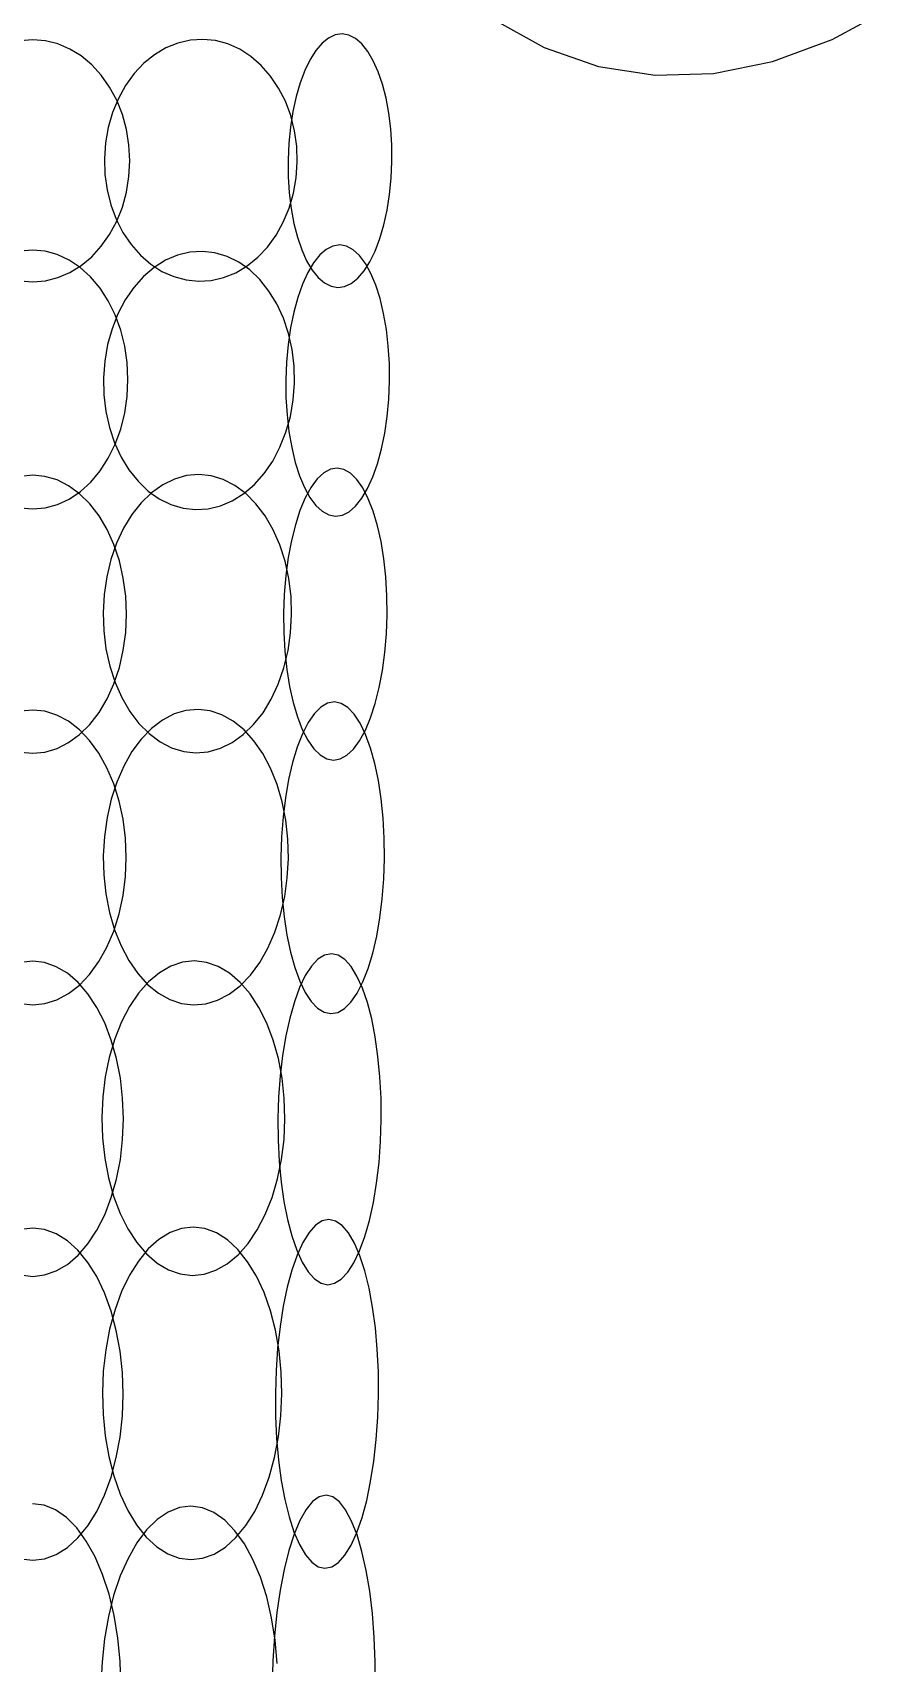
# Model space of a CAD drawing. Extents: x -1 to 217, y -22 to 302.
# Drawn here: x 73.95 to 91, y 126.17 to 158.52 of the extents above; entities that cross this region are included whole.
import ezdxf

# ---------------------------------------------------------------- set-up
doc = ezdxf.new("R2010")
doc.units = 0

msp = doc.modelspace()

# ---------------------------------------------------------------- linework, layer by layer
at = {"layer": 'ELLIPSES'}
for p, q in [((89.82, 158.381), (90.996, 159.016)), ((83.079, 158.796), (84.104, 158.223)), ((73.956, 158.377), (73.705, 158.357)), ((74.208, 158.357), (73.956, 158.377)), ((74.454, 158.295), (74.208, 158.357)), ((74.693, 158.194), (74.454, 158.295)), ((76.599, 158.215), (76.372, 158.081)), ((76.838, 158.312), (76.599, 158.215)), ((77.085, 158.369), (76.838, 158.312)), ((77.335, 158.385), (77.085, 158.369)), ((77.584, 158.36), (77.335, 158.385)), ((77.829, 158.294), (77.584, 158.36)), ((78.064, 158.189), (77.829, 158.294)), ((79.699, 158.308), (79.575, 158.165)), ((79.828, 158.412), (79.699, 158.308)), ((79.961, 158.474), (79.828, 158.412)), ((80.096, 158.493), (79.961, 158.474)), ((80.23, 158.469), (80.096, 158.493)), ((80.361, 158.403), (80.23, 158.469)), ((80.487, 158.295), (80.361, 158.403)), ((80.606, 158.147), (80.487, 158.295)), ((84.104, 158.223), (85.184, 157.848)), ((88.638, 157.944), (89.82, 158.381)), ((74.919, 158.056), (74.693, 158.194)), ((75.128, 157.881), (74.919, 158.056)), ((76.161, 157.91), (75.969, 157.706)), ((76.372, 158.081), (76.161, 157.91)), ((78.286, 158.046), (78.064, 158.189)), ((78.491, 157.868), (78.286, 158.046)), ((79.46, 157.984), (79.355, 157.769)), ((79.575, 158.165), (79.46, 157.984)), ((80.715, 157.962), (80.606, 158.147)), ((80.812, 157.744), (80.715, 157.962)), ((87.463, 157.708), (88.638, 157.944)), ((75.317, 157.674), (75.128, 157.881)), ((75.483, 157.438), (75.317, 157.674)), ((75.969, 157.706), (75.8, 157.473)), ((78.675, 157.658), (78.491, 157.868)), ((78.836, 157.419), (78.675, 157.658)), ((79.355, 157.769), (79.262, 157.523)), ((80.897, 157.495), (80.812, 157.744)), ((85.184, 157.848), (86.308, 157.676)), ((86.308, 157.676), (87.463, 157.708)), ((75.623, 157.177), (75.483, 157.438)), ((75.8, 157.473), (75.656, 157.215)), ((78.971, 157.156), (78.836, 157.419)), ((79.182, 157.25), (79.118, 156.956)), ((79.262, 157.523), (79.182, 157.25)), ((80.967, 157.22), (80.897, 157.495)), ((75.54, 156.936), (75.454, 156.64)), ((75.656, 157.215), (75.54, 156.936)), ((75.735, 156.896), (75.623, 157.177)), ((79.076, 156.872), (78.971, 157.156)), ((79.118, 156.956), (79.069, 156.645)), ((81.022, 156.924), (80.967, 157.22)), ((81.06, 156.611), (81.022, 156.924)), ((75.454, 156.64), (75.4, 156.333)), ((75.816, 156.598), (75.735, 156.896)), ((75.865, 156.29), (75.816, 156.598)), ((79.069, 156.645), (79.037, 156.323)), ((79.151, 156.574), (79.076, 156.872)), ((81.08, 156.288), (81.06, 156.611)), ((75.4, 156.333), (75.378, 156.02)), ((75.881, 155.977), (75.865, 156.29)), ((79.037, 156.323), (79.023, 155.995)), ((79.195, 156.265), (79.151, 156.574)), ((81.084, 155.96), (81.08, 156.288)), ((75.378, 156.02), (75.389, 155.707)), ((75.865, 155.664), (75.881, 155.977)), ((79.023, 155.995), (79.026, 155.666)), ((79.183, 155.639), (79.205, 155.952)), ((79.205, 155.952), (79.195, 156.265)), ((81.069, 155.632), (81.084, 155.96)), ((75.389, 155.707), (75.432, 155.398)), ((75.816, 155.356), (75.865, 155.664)), ((79.026, 155.666), (79.047, 155.343)), ((79.129, 155.332), (79.183, 155.639)), ((81.037, 155.309), (81.069, 155.632)), ((75.432, 155.398), (75.507, 155.1)), ((75.735, 155.059), (75.816, 155.356)), ((79.043, 155.036), (79.129, 155.332)), ((79.047, 155.343), (79.085, 155.031)), ((80.989, 154.998), (81.037, 155.309)), ((75.507, 155.1), (75.613, 154.816)), ((75.623, 154.777), (75.735, 155.059)), ((78.927, 154.757), (79.043, 155.036)), ((79.085, 155.031), (79.139, 154.735)), ((80.924, 154.704), (80.989, 154.998)), ((75.483, 154.516), (75.623, 154.777)), ((75.613, 154.816), (75.747, 154.553)), ((78.784, 154.498), (78.927, 154.757)), ((79.139, 154.735), (79.21, 154.46)), ((80.845, 154.432), (80.924, 154.704)), ((75.317, 154.28), (75.483, 154.516)), ((75.747, 154.553), (75.908, 154.314)), ((78.614, 154.265), (78.784, 154.498)), ((79.21, 154.46), (79.294, 154.211)), ((80.751, 154.186), (80.845, 154.432)), ((73.954, 154.203), (73.707, 154.181)), ((74.201, 154.181), (73.954, 154.203)), ((74.444, 154.116), (74.201, 154.181)), ((74.678, 154.008), (74.444, 154.116)), ((74.9, 153.859), (74.678, 154.008)), ((74.919, 153.899), (75.128, 154.073)), ((75.128, 154.073), (75.317, 154.28)), ((75.908, 154.314), (76.093, 154.104)), ((76.093, 154.104), (76.298, 153.926)), ((76.831, 154.105), (76.593, 154.003)), ((77.076, 154.164), (76.831, 154.105)), ((77.324, 154.179), (77.076, 154.164)), ((77.571, 154.15), (77.324, 154.179)), ((77.812, 154.078), (77.571, 154.15)), ((78.044, 153.964), (77.812, 154.078)), ((78.211, 153.891), (78.423, 154.062)), ((78.423, 154.062), (78.614, 154.265)), ((79.294, 154.211), (79.392, 153.992)), ((79.653, 154.108), (79.53, 153.954)), ((79.782, 154.219), (79.653, 154.108)), ((79.915, 154.285), (79.782, 154.219)), ((80.05, 154.306), (79.915, 154.285)), ((80.184, 154.281), (80.05, 154.306)), ((80.315, 154.21), (80.184, 154.281)), ((80.441, 154.095), (80.315, 154.21)), ((80.559, 153.938), (80.441, 154.095)), ((80.646, 153.971), (80.751, 154.186)), ((74.454, 153.659), (74.693, 153.76)), ((74.693, 153.76), (74.919, 153.899)), ((75.106, 153.673), (74.9, 153.859)), ((76.155, 153.681), (75.963, 153.465)), ((76.367, 153.861), (76.155, 153.681)), ((76.298, 153.926), (76.52, 153.783)), ((76.593, 154.003), (76.367, 153.861)), ((76.52, 153.783), (76.755, 153.678)), ((77.745, 153.66), (77.984, 153.756)), ((77.984, 153.756), (78.211, 153.891)), ((78.263, 153.81), (78.044, 153.964)), ((78.464, 153.619), (78.263, 153.81)), ((79.415, 153.76), (79.31, 153.53)), ((79.392, 153.992), (79.501, 153.808)), ((79.53, 153.954), (79.415, 153.76)), ((79.501, 153.808), (79.619, 153.66)), ((80.408, 153.646), (80.531, 153.79)), ((80.531, 153.79), (80.646, 153.971)), ((80.668, 153.741), (80.559, 153.938)), ((80.765, 153.507), (80.668, 153.741)), ((73.705, 153.598), (73.956, 153.577)), ((73.956, 153.577), (74.208, 153.598)), ((74.208, 153.598), (74.454, 153.659)), ((75.292, 153.452), (75.106, 153.673)), ((75.455, 153.199), (75.292, 153.452)), ((75.963, 153.465), (75.793, 153.217)), ((76.755, 153.678), (76.999, 153.612)), ((76.999, 153.612), (77.249, 153.587)), ((77.249, 153.587), (77.499, 153.603)), ((77.499, 153.603), (77.745, 153.66)), ((78.644, 153.393), (78.464, 153.619)), ((78.801, 153.137), (78.644, 153.393)), ((79.31, 153.53), (79.217, 153.267)), ((79.619, 153.66), (79.745, 153.552)), ((79.745, 153.552), (79.876, 153.486)), ((79.876, 153.486), (80.01, 153.462)), ((80.01, 153.462), (80.145, 153.481)), ((80.145, 153.481), (80.278, 153.543)), ((80.278, 153.543), (80.408, 153.646)), ((80.85, 153.241), (80.765, 153.507)), ((75.592, 152.92), (75.455, 153.199)), ((75.793, 153.217), (75.647, 152.942)), ((78.932, 152.854), (78.801, 153.137)), ((79.217, 153.267), (79.138, 152.975)), ((80.92, 152.948), (80.85, 153.241)), ((75.647, 152.942), (75.53, 152.645)), ((75.702, 152.619), (75.592, 152.92)), ((79.033, 152.551), (78.932, 152.854)), ((79.138, 152.975), (79.073, 152.661)), ((80.975, 152.631), (80.92, 152.948)), ((75.53, 152.645), (75.442, 152.33)), ((75.781, 152.301), (75.702, 152.619)), ((79.073, 152.661), (79.025, 152.329)), ((79.104, 152.232), (79.033, 152.551)), ((81.013, 152.297), (80.975, 152.631)), ((75.442, 152.33), (75.384, 152.003)), ((75.83, 151.972), (75.781, 152.301)), ((79.025, 152.329), (78.993, 151.984)), ((79.144, 151.902), (79.104, 152.232)), ((81.034, 151.952), (81.013, 152.297)), ((75.384, 152.003), (75.359, 151.669)), ((75.846, 151.637), (75.83, 151.972)), ((78.993, 151.984), (78.979, 151.633)), ((79.151, 151.567), (79.144, 151.902)), ((81.037, 151.601), (81.034, 151.952)), ((75.359, 151.669), (75.366, 151.334)), ((75.83, 151.302), (75.846, 151.637)), ((78.979, 151.633), (78.982, 151.282)), ((79.126, 151.233), (79.151, 151.567)), ((81.023, 151.25), (81.037, 151.601)), ((75.366, 151.334), (75.406, 151.004)), ((75.782, 150.973), (75.83, 151.302)), ((78.982, 151.282), (79.003, 150.937)), ((79.069, 150.906), (79.126, 151.233)), ((80.991, 150.905), (81.023, 151.25)), ((75.406, 151.004), (75.477, 150.685)), ((75.702, 150.655), (75.782, 150.973)), ((78.981, 150.591), (79.069, 150.906)), ((79.003, 150.937), (79.041, 150.603)), ((80.943, 150.573), (80.991, 150.905)), ((75.477, 150.685), (75.579, 150.381)), ((75.593, 150.354), (75.702, 150.655)), ((78.863, 150.293), (78.981, 150.591)), ((79.041, 150.603), (79.096, 150.286)), ((80.878, 150.259), (80.943, 150.573)), ((75.456, 150.075), (75.593, 150.354)), ((75.579, 150.381), (75.709, 150.099)), ((78.718, 150.019), (78.863, 150.293)), ((79.096, 150.286), (79.166, 149.993)), ((80.799, 149.967), (80.878, 150.259)), ((75.107, 149.601), (75.293, 149.822)), ((75.293, 149.822), (75.456, 150.075)), ((75.709, 150.099), (75.866, 149.843)), ((75.866, 149.843), (76.046, 149.617)), ((78.547, 149.771), (78.718, 150.019)), ((79.166, 149.993), (79.251, 149.727)), ((79.863, 149.856), (79.731, 149.784)), ((79.998, 149.879), (79.863, 149.856)), ((80.131, 149.853), (79.998, 149.879)), ((80.262, 149.777), (80.131, 149.853)), ((80.706, 149.704), (80.799, 149.967)), ((73.956, 149.74), (73.713, 149.716)), ((74.199, 149.716), (73.956, 149.74)), ((74.438, 149.646), (74.199, 149.716)), ((74.668, 149.53), (74.438, 149.646)), ((74.887, 149.37), (74.668, 149.53)), ((74.901, 149.414), (75.107, 149.601)), ((76.046, 149.617), (76.248, 149.425)), ((76.535, 149.549), (76.314, 149.392)), ((76.768, 149.663), (76.535, 149.549)), ((77.008, 149.731), (76.768, 149.663)), ((77.253, 149.752), (77.008, 149.731)), ((77.496, 149.726), (77.253, 149.752)), ((77.736, 149.653), (77.496, 149.726)), ((77.966, 149.535), (77.736, 149.653)), ((78.184, 149.373), (77.966, 149.535)), ((78.144, 149.375), (78.355, 149.555)), ((78.355, 149.555), (78.547, 149.771)), ((79.251, 149.727), (79.348, 149.493)), ((79.348, 149.493), (79.457, 149.296)), ((79.479, 149.498), (79.365, 149.289)), ((79.602, 149.664), (79.479, 149.498)), ((79.731, 149.784), (79.602, 149.664)), ((80.388, 149.654), (80.262, 149.777)), ((80.506, 149.485), (80.388, 149.654)), ((80.615, 149.273), (80.506, 149.485)), ((80.601, 149.474), (80.706, 149.704)), ((74.203, 149.092), (74.445, 149.158)), ((74.445, 149.158), (74.679, 149.266)), ((74.679, 149.266), (74.901, 149.414)), ((75.089, 149.17), (74.887, 149.37)), ((75.272, 148.932), (75.089, 149.17)), ((76.108, 149.193), (75.922, 148.957)), ((76.314, 149.392), (76.108, 149.193)), ((76.248, 149.425), (76.466, 149.271)), ((76.466, 149.271), (76.698, 149.157)), ((76.698, 149.157), (76.94, 149.085)), ((77.68, 149.131), (77.917, 149.232)), ((77.917, 149.232), (78.144, 149.375)), ((78.385, 149.17), (78.184, 149.373)), ((78.567, 148.93), (78.385, 149.17)), ((79.365, 149.289), (79.26, 149.04)), ((79.457, 149.296), (79.575, 149.139)), ((80.363, 149.126), (80.486, 149.28)), ((80.486, 149.28), (80.601, 149.474)), ((80.713, 149.022), (80.615, 149.273)), ((73.709, 149.092), (73.956, 149.07)), ((73.956, 149.07), (74.203, 149.092)), ((75.433, 148.661), (75.272, 148.932)), ((75.922, 148.957), (75.758, 148.687)), ((76.94, 149.085), (77.187, 149.057)), ((77.187, 149.057), (77.435, 149.072)), ((77.435, 149.072), (77.68, 149.131)), ((78.725, 148.657), (78.567, 148.93)), ((79.26, 149.04), (79.168, 148.757)), ((79.575, 149.139), (79.701, 149.024)), ((79.701, 149.024), (79.832, 148.953)), ((79.832, 148.953), (79.966, 148.928)), ((79.966, 148.928), (80.101, 148.949)), ((80.101, 148.949), (80.234, 149.015)), ((80.234, 149.015), (80.363, 149.126)), ((80.798, 148.736), (80.713, 149.022)), ((75.568, 148.361), (75.433, 148.661)), ((75.758, 148.687), (75.619, 148.389)), ((78.858, 148.355), (78.725, 148.657)), ((79.168, 148.757), (79.09, 148.443)), ((80.869, 148.42), (80.798, 148.736)), ((75.619, 148.389), (75.507, 148.066)), ((75.676, 148.037), (75.568, 148.361)), ((78.963, 148.03), (78.858, 148.355)), ((79.09, 148.443), (79.026, 148.104)), ((80.924, 148.079), (80.869, 148.42)), ((75.507, 148.066), (75.425, 147.725)), ((75.754, 147.695), (75.676, 148.037)), ((79.038, 147.688), (78.963, 148.03)), ((79.026, 148.104), (78.978, 147.746)), ((80.963, 147.72), (80.924, 148.079)), ((75.425, 147.725), (75.374, 147.371)), ((75.801, 147.341), (75.754, 147.695)), ((78.978, 147.746), (78.947, 147.374)), ((79.082, 147.333), (79.038, 147.688)), ((80.984, 147.348), (80.963, 147.72)), ((75.374, 147.371), (75.354, 147.011)), ((75.817, 146.981), (75.801, 147.341)), ((78.947, 147.374), (78.933, 146.997)), ((79.094, 146.972), (79.082, 147.333)), ((80.988, 146.97), (80.984, 147.348)), ((75.354, 147.011), (75.366, 146.651)), ((75.801, 146.621), (75.817, 146.981)), ((78.933, 146.997), (78.937, 146.618)), ((79.075, 146.612), (79.094, 146.972)), ((80.974, 146.592), (80.988, 146.97)), ((75.366, 146.651), (75.41, 146.296)), ((75.754, 146.267), (75.801, 146.621)), ((78.937, 146.618), (78.959, 146.247)), ((79.023, 146.259), (79.075, 146.612)), ((80.944, 146.221), (80.974, 146.592)), ((75.41, 146.296), (75.485, 145.953)), ((75.676, 145.926), (75.754, 146.267)), ((78.941, 145.918), (79.023, 146.259)), ((78.959, 146.247), (78.998, 145.887)), ((75.485, 145.953), (75.59, 145.628)), ((75.568, 145.602), (75.676, 145.926)), ((78.829, 145.595), (78.941, 145.918)), ((80.896, 145.863), (80.944, 146.221)), ((75.433, 145.302), (75.568, 145.602)), ((75.59, 145.628), (75.723, 145.327)), ((78.69, 145.296), (78.829, 145.595)), ((78.998, 145.887), (79.053, 145.547)), ((80.832, 145.524), (80.896, 145.863)), ((75.272, 145.031), (75.433, 145.302)), ((75.723, 145.327), (75.881, 145.053)), ((78.526, 145.026), (78.69, 145.296)), ((79.053, 145.547), (79.123, 145.231)), ((80.753, 145.21), (80.832, 145.524)), ((73.956, 145.08), (73.714, 145.055)), ((74.199, 145.055), (73.956, 145.08)), ((74.437, 144.98), (74.199, 145.055)), ((74.667, 144.857), (74.437, 144.98)), ((75.089, 144.793), (75.272, 145.031)), ((75.881, 145.053), (76.063, 144.813)), ((76.76, 145.001), (76.531, 144.881)), ((76.997, 145.072), (76.76, 145.001)), ((77.237, 145.093), (76.997, 145.072)), ((77.476, 145.065), (77.237, 145.093)), ((77.711, 144.986), (77.476, 145.065)), ((77.937, 144.86), (77.711, 144.986)), ((78.34, 144.79), (78.526, 145.026)), ((79.123, 145.231), (79.208, 144.945)), ((79.208, 144.945), (79.306, 144.694)), ((79.546, 145.009), (79.424, 144.831)), ((79.675, 145.137), (79.546, 145.009)), ((79.808, 145.215), (79.675, 145.137)), ((79.942, 145.24), (79.808, 145.215)), ((80.076, 145.212), (79.942, 145.24)), ((80.207, 145.131), (80.076, 145.212)), ((80.333, 145), (80.207, 145.131)), ((80.452, 144.82), (80.333, 145)), ((80.661, 144.927), (80.753, 145.21)), ((74.884, 144.688), (74.667, 144.857)), ((75.086, 144.475), (74.884, 144.688)), ((74.887, 144.592), (75.089, 144.793)), ((76.063, 144.813), (76.264, 144.611)), ((76.313, 144.714), (76.11, 144.504)), ((76.531, 144.881), (76.313, 144.714)), ((78.149, 144.687), (77.937, 144.86)), ((78.134, 144.591), (78.34, 144.79)), ((78.346, 144.471), (78.149, 144.687)), ((79.306, 144.694), (79.415, 144.482)), ((79.424, 144.831), (79.309, 144.608)), ((80.442, 144.469), (80.557, 144.678)), ((80.562, 144.594), (80.452, 144.82)), ((80.557, 144.678), (80.661, 144.927)), ((74.199, 144.246), (74.438, 144.317)), ((74.438, 144.317), (74.668, 144.433)), ((74.668, 144.433), (74.887, 144.592)), ((75.269, 144.223), (75.086, 144.475)), ((76.11, 144.504), (75.926, 144.254)), ((76.264, 144.611), (76.482, 144.449)), ((76.482, 144.449), (76.712, 144.33)), ((76.712, 144.33), (76.952, 144.257)), ((77.44, 144.252), (77.681, 144.32)), ((77.681, 144.32), (77.913, 144.434)), ((77.913, 144.434), (78.134, 144.591)), ((78.523, 144.215), (78.346, 144.471)), ((79.205, 144.342), (79.113, 144.039)), ((79.309, 144.608), (79.205, 144.342)), ((79.415, 144.482), (79.534, 144.313)), ((79.534, 144.313), (79.659, 144.19)), ((80.191, 144.183), (80.32, 144.303)), ((80.32, 144.303), (80.442, 144.469)), ((80.66, 144.326), (80.562, 144.594)), ((80.745, 144.021), (80.66, 144.326)), ((73.713, 144.246), (73.956, 144.223)), ((73.956, 144.223), (74.199, 144.246)), ((75.429, 143.936), (75.269, 144.223)), ((75.926, 144.254), (75.763, 143.968)), ((76.952, 144.257), (77.196, 144.231)), ((77.196, 144.231), (77.44, 144.252)), ((78.677, 143.925), (78.523, 144.215)), ((79.113, 144.039), (79.035, 143.704)), ((79.659, 144.19), (79.79, 144.114)), ((79.79, 144.114), (79.924, 144.088)), ((79.924, 144.088), (80.058, 144.111)), ((80.058, 144.111), (80.191, 144.183)), ((80.816, 143.684), (80.745, 144.021)), ((75.564, 143.617), (75.429, 143.936)), ((75.625, 143.651), (75.513, 143.309)), ((75.763, 143.968), (75.625, 143.651)), ((78.806, 143.604), (78.677, 143.925)), ((79.035, 143.704), (78.971, 143.341)), ((80.872, 143.321), (80.816, 143.684)), ((75.671, 143.274), (75.564, 143.617)), ((78.907, 143.258), (78.806, 143.604)), ((78.971, 143.341), (78.924, 142.959)), ((75.513, 143.309), (75.431, 142.947)), ((75.749, 142.912), (75.671, 143.274)), ((78.978, 142.894), (78.907, 143.258)), ((80.911, 142.937), (80.872, 143.321)), ((75.431, 142.947), (75.378, 142.572)), ((75.796, 142.537), (75.749, 142.912)), ((78.924, 142.959), (78.893, 142.563)), ((79.02, 142.517), (78.978, 142.894)), ((80.933, 142.54), (80.911, 142.937)), ((75.378, 142.572), (75.357, 142.189)), ((75.812, 142.155), (75.796, 142.537)), ((78.893, 142.563), (78.88, 142.159)), ((79.03, 142.134), (79.02, 142.517)), ((80.937, 142.137), (80.933, 142.54)), ((75.357, 142.189), (75.367, 141.807)), ((75.796, 141.774), (75.812, 142.155)), ((78.88, 142.159), (78.884, 141.756)), ((79.008, 141.752), (79.03, 142.134)), ((80.924, 141.733), (80.937, 142.137)), ((75.367, 141.807), (75.408, 141.43)), ((75.749, 141.398), (75.796, 141.774)), ((78.884, 141.756), (78.906, 141.359)), ((78.956, 141.377), (79.008, 141.752)), ((80.893, 141.337), (80.924, 141.733)), ((75.408, 141.43), (75.48, 141.065)), ((75.671, 141.036), (75.749, 141.398)), ((75.48, 141.065), (75.581, 140.72)), ((78.873, 141.015), (78.956, 141.377)), ((78.906, 141.359), (78.945, 140.975)), ((80.846, 140.954), (80.893, 141.337)), ((75.564, 140.693), (75.671, 141.036)), ((78.762, 140.672), (78.873, 141.015)), ((78.945, 140.975), (79.001, 140.612)), ((80.783, 140.592), (80.846, 140.954)), ((75.429, 140.375), (75.564, 140.693)), ((75.581, 140.72), (75.71, 140.399)), ((78.623, 140.356), (78.762, 140.672)), ((79.001, 140.612), (79.072, 140.275)), ((80.704, 140.257), (80.783, 140.592)), ((73.956, 140.095), (73.721, 140.068)), ((74.191, 140.068), (73.956, 140.095)), ((75.269, 140.088), (75.429, 140.375)), ((75.71, 140.399), (75.864, 140.108)), ((75.864, 140.108), (76.04, 139.853)), ((77.168, 140.101), (76.931, 140.076)), ((77.405, 140.073), (77.168, 140.101)), ((78.461, 140.07), (78.623, 140.356)), ((79.072, 140.275), (79.157, 139.97)), ((79.617, 140.136), (79.488, 139.999)), ((79.749, 140.218), (79.617, 140.136)), ((79.883, 140.245), (79.749, 140.218)), ((80.017, 140.216), (79.883, 140.245)), ((80.147, 140.13), (80.017, 140.216)), ((80.273, 139.991), (80.147, 140.13)), ((80.612, 139.954), (80.704, 140.257)), ((74.422, 139.988), (74.191, 140.068)), ((74.645, 139.857), (74.422, 139.988)), ((74.856, 139.676), (74.645, 139.857)), ((74.884, 139.623), (75.086, 139.835)), ((75.086, 139.835), (75.269, 140.088)), ((76.04, 139.853), (76.237, 139.637)), ((76.471, 139.869), (76.257, 139.69)), ((76.697, 139.998), (76.471, 139.869)), ((76.931, 140.076), (76.697, 139.998)), ((77.638, 139.991), (77.405, 140.073)), ((77.862, 139.859), (77.638, 139.991)), ((78.073, 139.677), (77.862, 139.859)), ((78.073, 139.609), (78.276, 139.819)), ((78.276, 139.819), (78.461, 140.07)), ((79.157, 139.97), (79.256, 139.702)), ((79.366, 139.811), (79.252, 139.573)), ((79.488, 139.999), (79.366, 139.811)), ((80.391, 139.8), (80.273, 139.991)), ((80.5, 139.56), (80.391, 139.8)), ((80.508, 139.688), (80.612, 139.954)), ((74.437, 139.331), (74.667, 139.454)), ((74.667, 139.454), (74.884, 139.623)), ((75.052, 139.449), (74.856, 139.676)), ((75.229, 139.179), (75.052, 139.449)), ((76.058, 139.465), (75.877, 139.197)), ((76.257, 139.69), (76.058, 139.465)), ((76.237, 139.637), (76.45, 139.464)), ((76.45, 139.464), (76.676, 139.337)), ((77.855, 139.443), (78.073, 139.609)), ((78.269, 139.448), (78.073, 139.677)), ((78.446, 139.178), (78.269, 139.448)), ((79.252, 139.573), (79.148, 139.291)), ((79.256, 139.702), (79.365, 139.476)), ((79.365, 139.476), (79.484, 139.296)), ((80.271, 139.287), (80.394, 139.465)), ((80.394, 139.465), (80.508, 139.688)), ((80.598, 139.276), (80.5, 139.56)), ((73.714, 139.256), (73.956, 139.231)), ((73.956, 139.231), (74.199, 139.256)), ((74.199, 139.256), (74.437, 139.331)), ((75.384, 138.872), (75.229, 139.179)), ((75.877, 139.197), (75.718, 138.892)), ((76.676, 139.337), (76.91, 139.259)), ((76.91, 139.259), (77.149, 139.23)), ((77.149, 139.23), (77.389, 139.252)), ((77.389, 139.252), (77.626, 139.323)), ((77.626, 139.323), (77.855, 139.443)), ((78.6, 138.87), (78.446, 139.178)), ((79.148, 139.291), (79.056, 138.969)), ((79.484, 139.296), (79.61, 139.165)), ((79.61, 139.165), (79.741, 139.084)), ((80.009, 139.081), (80.142, 139.159)), ((80.142, 139.159), (80.271, 139.287)), ((80.683, 138.952), (80.598, 139.276)), ((75.515, 138.532), (75.384, 138.872)), ((75.718, 138.892), (75.583, 138.554)), ((78.73, 138.53), (78.6, 138.87)), ((79.056, 138.969), (78.978, 138.613)), ((79.741, 139.084), (79.875, 139.056)), ((79.875, 139.056), (80.009, 139.081)), ((80.753, 138.594), (80.683, 138.952)), ((75.583, 138.554), (75.476, 138.188)), ((75.619, 138.166), (75.515, 138.532)), ((78.832, 138.163), (78.73, 138.53)), ((78.978, 138.613), (78.914, 138.229)), ((80.808, 138.208), (80.753, 138.594)), ((75.476, 138.188), (75.396, 137.803)), ((75.695, 137.778), (75.619, 138.166)), ((78.905, 137.776), (78.832, 138.163)), ((78.914, 138.229), (78.867, 137.822)), ((80.847, 137.801), (80.808, 138.208)), ((75.396, 137.803), (75.347, 137.403)), ((75.741, 137.377), (75.695, 137.778)), ((78.867, 137.822), (78.836, 137.402)), ((78.949, 137.376), (78.905, 137.776)), ((80.869, 137.38), (80.847, 137.801)), ((75.347, 137.403), (75.328, 136.996)), ((75.756, 136.97), (75.741, 137.377)), ((78.836, 137.402), (78.823, 136.973)), ((78.961, 136.969), (78.949, 137.376)), ((80.873, 136.951), (80.869, 137.38)), ((75.328, 136.996), (75.341, 136.589)), ((75.741, 136.562), (75.756, 136.97)), ((78.823, 136.973), (78.827, 136.545)), ((78.943, 136.562), (78.961, 136.969)), ((80.86, 136.523), (80.873, 136.951)), ((75.341, 136.589), (75.384, 136.188)), ((75.695, 136.161), (75.741, 136.562)), ((78.827, 136.545), (78.848, 136.123)), ((78.893, 136.162), (78.943, 136.562)), ((80.829, 136.102), (80.86, 136.523)), ((75.384, 136.188), (75.458, 135.801)), ((75.619, 135.773), (75.695, 136.161)), ((78.814, 135.776), (78.893, 136.162)), ((78.848, 136.123), (78.887, 135.716)), ((80.781, 135.696), (80.829, 136.102)), ((75.458, 135.801), (75.56, 135.435)), ((75.515, 135.407), (75.619, 135.773)), ((78.706, 135.411), (78.814, 135.776)), ((78.887, 135.716), (78.942, 135.33)), ((80.718, 135.311), (80.781, 135.696)), ((75.384, 135.067), (75.515, 135.407)), ((75.56, 135.435), (75.689, 135.094)), ((78.572, 135.073), (78.706, 135.411)), ((78.942, 135.33), (79.013, 134.972)), ((80.64, 134.955), (80.718, 135.311)), ((75.229, 134.76), (75.384, 135.067)), ((75.689, 135.094), (75.844, 134.786)), ((78.413, 134.767), (78.572, 135.073)), ((79.013, 134.972), (79.098, 134.649)), ((79.701, 134.944), (79.568, 134.858)), ((79.835, 134.972), (79.701, 134.944)), ((79.968, 134.941), (79.835, 134.972)), ((80.098, 134.851), (79.968, 134.941)), ((80.548, 134.633), (80.64, 134.955)), ((73.956, 134.802), (73.722, 134.774)), ((74.191, 134.774), (73.956, 134.802)), ((74.421, 134.69), (74.191, 134.774)), ((74.644, 134.552), (74.421, 134.69)), ((75.052, 134.49), (75.229, 134.76)), ((75.844, 134.786), (76.02, 134.516)), ((76.681, 134.713), (76.459, 134.576)), ((76.91, 134.796), (76.681, 134.713)), ((77.142, 134.823), (76.91, 134.796)), ((77.374, 134.793), (77.142, 134.823)), ((77.602, 134.707), (77.374, 134.793)), ((77.822, 134.567), (77.602, 134.707)), ((78.232, 134.499), (78.413, 134.767)), ((79.098, 134.649), (79.196, 134.364)), ((79.44, 134.713), (79.318, 134.515)), ((79.568, 134.858), (79.44, 134.713)), ((80.224, 134.705), (80.098, 134.851)), ((80.341, 134.503), (80.224, 134.705)), ((80.444, 134.351), (80.548, 134.633)), ((74.854, 134.361), (74.644, 134.552)), ((75.05, 134.122), (74.854, 134.361)), ((74.856, 134.263), (75.052, 134.49)), ((76.02, 134.516), (76.216, 134.288)), ((76.249, 134.387), (76.053, 134.148)), ((76.216, 134.288), (76.428, 134.106)), ((76.459, 134.576), (76.249, 134.387)), ((77.818, 134.095), (78.033, 134.274)), ((78.029, 134.374), (77.822, 134.567)), ((78.221, 134.133), (78.029, 134.374)), ((78.033, 134.274), (78.232, 134.499)), ((79.196, 134.364), (79.305, 134.125)), ((79.318, 134.515), (79.203, 134.264)), ((80.33, 134.113), (80.444, 134.351)), ((80.45, 134.25), (80.341, 134.503)), ((74.191, 133.871), (74.422, 133.951)), ((74.422, 133.951), (74.645, 134.082)), ((74.645, 134.082), (74.856, 134.263)), ((75.226, 133.838), (75.05, 134.122)), ((76.053, 134.148), (75.876, 133.865)), ((76.428, 134.106), (76.652, 133.973)), ((76.652, 133.973), (76.884, 133.892)), ((77.359, 133.888), (77.592, 133.966)), ((77.592, 133.966), (77.818, 134.095)), ((78.394, 133.847), (78.221, 134.133)), ((79.099, 133.967), (79.007, 133.628)), ((79.203, 134.264), (79.099, 133.967)), ((79.305, 134.125), (79.423, 133.933)), ((80.207, 133.925), (80.33, 134.113)), ((80.547, 133.951), (80.45, 134.25)), ((80.632, 133.609), (80.547, 133.951)), ((73.721, 133.871), (73.956, 133.844)), ((73.956, 133.844), (74.191, 133.871)), ((75.381, 133.514), (75.226, 133.838)), ((75.876, 133.865), (75.721, 133.542)), ((76.884, 133.892), (77.121, 133.863)), ((77.121, 133.863), (77.359, 133.888)), ((78.546, 133.522), (78.394, 133.847)), ((79.007, 133.628), (78.929, 133.252)), ((79.423, 133.933), (79.548, 133.794)), ((79.548, 133.794), (79.679, 133.709)), ((79.679, 133.709), (79.813, 133.679)), ((79.813, 133.679), (79.947, 133.706)), ((79.947, 133.706), (80.079, 133.788)), ((80.079, 133.788), (80.207, 133.925)), ((75.511, 133.155), (75.381, 133.514)), ((75.721, 133.542), (75.589, 133.184)), ((78.672, 133.162), (78.546, 133.522)), ((80.702, 133.232), (80.632, 133.609)), ((75.589, 133.184), (75.483, 132.797)), ((75.615, 132.769), (75.511, 133.155)), ((78.773, 132.774), (78.672, 133.162)), ((78.929, 133.252), (78.865, 132.847)), ((80.756, 132.826), (80.702, 133.232)), ((75.483, 132.797), (75.405, 132.389)), ((75.691, 132.361), (75.615, 132.769)), ((78.845, 132.365), (78.773, 132.774)), ((78.865, 132.847), (78.817, 132.419)), ((80.794, 132.397), (80.756, 132.826)), ((75.405, 132.389), (75.357, 131.966)), ((75.737, 131.938), (75.691, 132.361)), ((78.817, 132.419), (78.786, 131.975)), ((78.887, 131.942), (78.845, 132.365)), ((80.816, 131.952), (80.794, 132.397)), ((75.357, 131.966), (75.338, 131.536)), ((75.752, 131.508), (75.737, 131.938)), ((78.786, 131.975), (78.772, 131.524)), ((78.899, 131.511), (78.887, 131.942)), ((80.819, 131.501), (80.816, 131.952)), ((75.338, 131.536), (75.351, 131.105)), ((75.737, 131.079), (75.752, 131.508)), ((78.772, 131.524), (78.775, 131.072)), ((78.881, 131.08), (78.899, 131.511)), ((80.805, 131.049), (80.819, 131.501)), ((75.351, 131.105), (75.393, 130.682)), ((75.691, 130.656), (75.737, 131.079)), ((78.775, 131.072), (78.796, 130.628)), ((78.833, 130.657), (78.881, 131.08)), ((80.774, 130.605), (80.805, 131.049)), ((75.393, 130.682), (75.465, 130.272)), ((75.615, 130.248), (75.691, 130.656)), ((78.755, 130.249), (78.833, 130.657)), ((78.796, 130.628), (78.835, 130.199)), ((80.726, 130.177), (80.774, 130.605)), ((75.465, 130.272), (75.565, 129.885)), ((75.511, 129.862), (75.615, 130.248)), ((78.649, 129.863), (78.755, 130.249)), ((78.835, 130.199), (78.889, 129.792)), ((80.662, 129.772), (80.726, 130.177)), ((75.381, 129.503), (75.511, 129.862)), ((75.565, 129.885), (75.692, 129.525)), ((78.517, 129.505), (78.649, 129.863)), ((78.889, 129.792), (78.959, 129.415)), ((80.584, 129.397), (80.662, 129.772)), ((75.226, 129.179), (75.381, 129.503)), ((75.692, 129.525), (75.843, 129.199)), ((78.361, 129.182), (78.517, 129.505)), ((78.959, 129.415), (79.044, 129.074)), ((79.642, 129.473), (79.509, 129.378)), ((79.777, 129.504), (79.642, 129.473)), ((79.91, 129.47), (79.777, 129.504)), ((80.041, 129.372), (79.91, 129.47)), ((74.182, 129.303), (73.953, 129.334)), ((74.407, 129.212), (74.182, 129.303)), ((74.624, 129.06), (74.407, 129.212)), ((75.05, 128.895), (75.226, 129.179)), ((75.843, 129.199), (76.017, 128.913)), ((76.642, 129.166), (76.423, 129.018)), ((76.868, 129.255), (76.642, 129.166)), ((77.097, 129.284), (76.868, 129.255)), ((77.326, 129.251), (77.097, 129.284)), ((77.55, 129.158), (77.326, 129.251)), ((77.766, 129.006), (77.55, 129.158)), ((78.184, 128.898), (78.361, 129.182)), ((79.38, 129.22), (79.257, 129.002)), ((79.509, 129.378), (79.38, 129.22)), ((80.166, 129.211), (80.041, 129.372)), ((80.284, 128.99), (80.166, 129.211)), ((80.491, 129.057), (80.584, 129.397)), ((74.83, 128.852), (74.624, 129.06)), ((75.02, 128.591), (74.83, 128.852)), ((74.854, 128.656), (75.05, 128.895)), ((76.017, 128.913), (76.209, 128.672)), ((76.216, 128.813), (76.023, 128.556)), ((76.423, 129.018), (76.216, 128.813)), ((77.969, 128.798), (77.766, 129.006)), ((78.158, 128.537), (77.969, 128.798)), ((77.989, 128.66), (78.184, 128.898)), ((79.044, 129.074), (79.141, 128.774)), ((79.141, 128.774), (79.25, 128.521)), ((79.257, 129.002), (79.142, 128.728)), ((80.392, 128.713), (80.284, 128.99)), ((80.387, 128.76), (80.491, 129.057)), ((74.421, 128.327), (74.644, 128.465)), ((74.644, 128.465), (74.854, 128.656)), ((75.193, 128.281), (75.02, 128.591)), ((76.023, 128.556), (75.848, 128.249)), ((76.209, 128.672), (76.416, 128.48)), ((76.416, 128.48), (76.636, 128.34)), ((77.557, 128.333), (77.779, 128.47)), ((77.779, 128.47), (77.989, 128.66)), ((78.327, 128.227), (78.158, 128.537)), ((79.142, 128.728), (79.037, 128.402)), ((79.25, 128.521), (79.367, 128.32)), ((80.151, 128.311), (80.273, 128.51)), ((80.273, 128.51), (80.387, 128.76)), ((80.489, 128.385), (80.392, 128.713)), ((73.722, 128.243), (73.956, 128.215)), ((73.956, 128.215), (74.191, 128.243)), ((74.191, 128.243), (74.421, 128.327)), ((75.344, 127.927), (75.193, 128.281)), ((75.848, 128.249), (75.693, 127.9)), ((76.636, 128.34), (76.863, 128.254)), ((76.863, 128.254), (77.096, 128.224)), ((77.096, 128.224), (77.328, 128.251)), ((77.328, 128.251), (77.557, 128.333)), ((78.476, 127.875), (78.327, 128.227)), ((79.037, 128.402), (78.944, 128.03)), ((79.367, 128.32), (79.493, 128.173)), ((79.493, 128.173), (79.623, 128.083)), ((79.89, 128.08), (80.022, 128.167)), ((80.022, 128.167), (80.151, 128.311)), ((80.573, 128.011), (80.489, 128.385)), ((75.472, 127.536), (75.344, 127.927)), ((75.693, 127.9), (75.562, 127.513)), ((78.599, 127.485), (78.476, 127.875)), ((78.944, 128.03), (78.865, 127.619)), ((79.623, 128.083), (79.756, 128.052)), ((79.756, 128.052), (79.89, 128.08)), ((80.643, 127.597), (80.573, 128.011)), ((75.562, 127.513), (75.457, 127.095)), ((75.573, 127.114), (75.472, 127.536)), ((78.697, 127.066), (78.599, 127.485)), ((78.865, 127.619), (78.8, 127.174)), ((80.697, 127.152), (80.643, 127.597)), ((78.8, 127.174), (78.751, 126.705)), ((80.735, 126.681), (80.697, 127.152)), ((75.457, 127.095), (75.379, 126.653)), ((75.647, 126.668), (75.573, 127.114)), ((78.767, 126.623), (78.697, 127.066)), ((75.379, 126.653), (75.331, 126.196)), ((75.692, 126.207), (75.647, 126.668)), ((78.751, 126.705), (78.719, 126.219)), ((78.807, 126.165), (78.767, 126.623)), ((80.755, 126.194), (80.735, 126.681)), ((75.331, 126.196), (75.311, 125.73)), ((75.707, 125.737), (75.692, 126.207)), ((78.719, 126.219), (78.705, 125.724)), ((80.758, 125.699), (80.755, 126.194))]:
    msp.add_line(p, q, dxfattribs=at)

doc.saveas('drawing.dxf')
